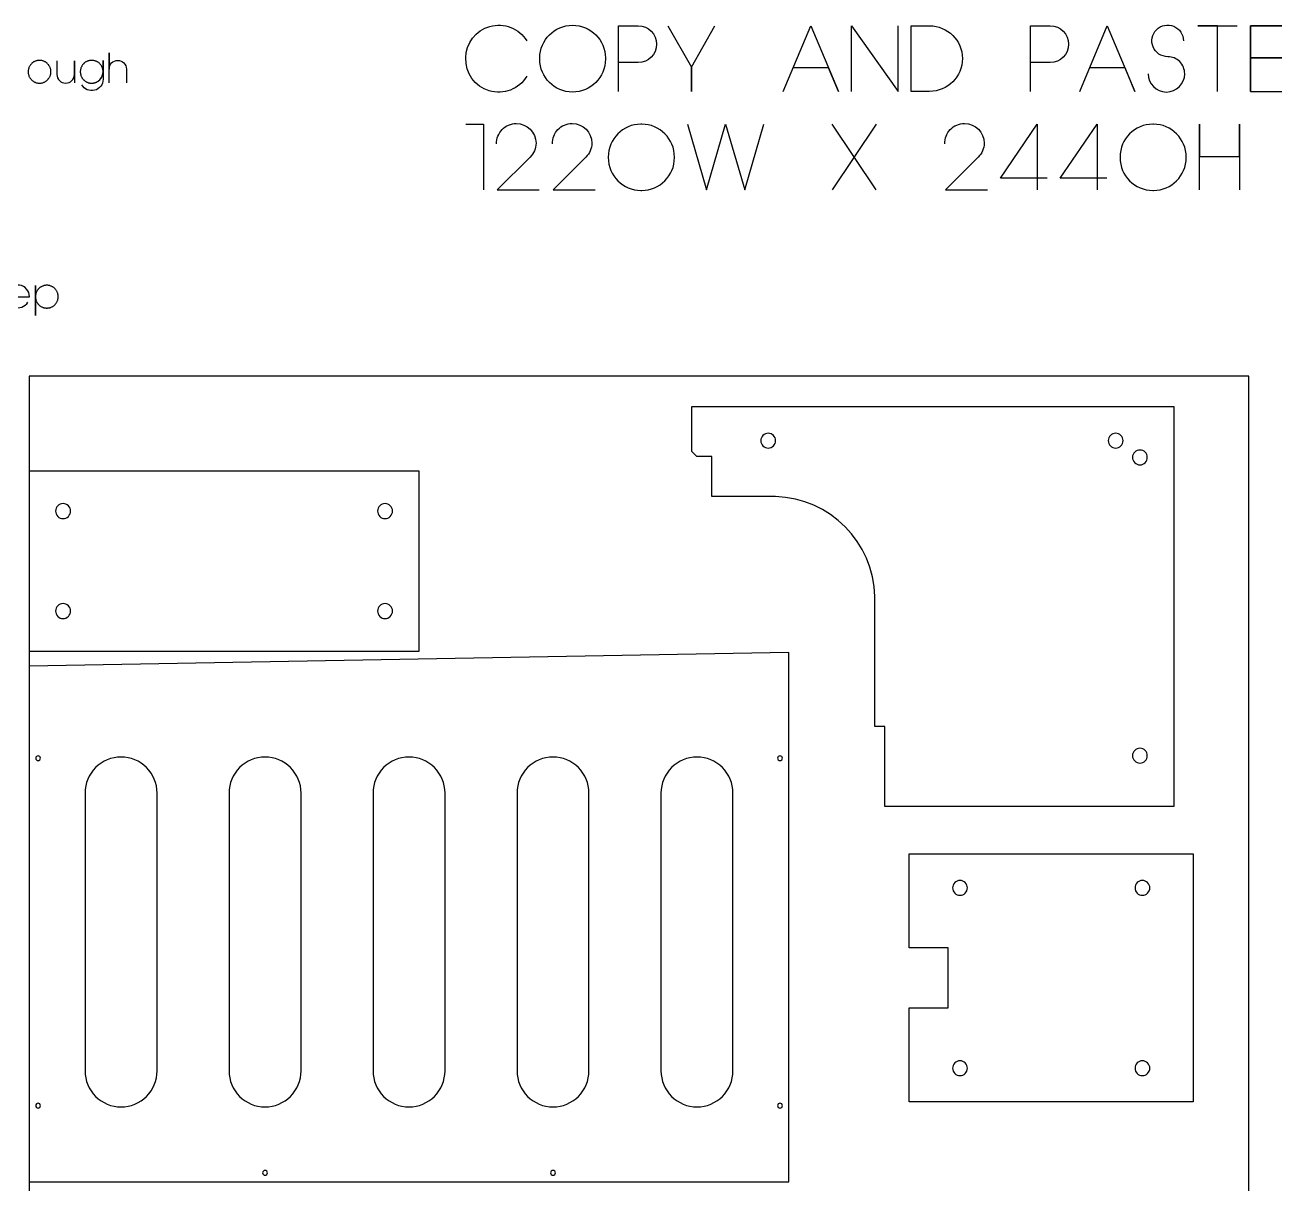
# Model space of a CAD drawing. Extents: x -841 to 7008, y -577 to 2808.
# Drawn here: x -4 to 1253, y 1632 to 2791 of the extents above; entities that cross this region are included whole.
import ezdxf

# ---------------------------------------------------------------- set-up
doc = ezdxf.new("R2010")
doc.units = 0
for name, color, linetype in [('DEFAULT_LAYER', 1, 'CONTINUOUS'), ('T5_LOGOLAYER_2', 18, 'CONTINUOUS'), ('T5_LOGOLAYER_20', 18, 'CONTINUOUS'), ('T5_LOGOLAYER_21', 18, 'CONTINUOUS')]:
    doc.layers.add(name, color=color, linetype=linetype)

msp = doc.modelspace()

# ---------------------------------------------------------------- linework, layer by layer
at = {"layer": 'DEFAULT_LAYER'}
for points in [[(731.8, 2375.5, 0.414214), (739.2, 2368.1, 0.414214), (746.6, 2375.5, 0.414214), (739.2, 2382.9, 0.414214)], [(1079.4, 2375.5, 0.414214), (1086.8, 2368.1, 0.414214), (1094.2, 2375.5, 0.414214), (1086.8, 2382.9, 0.414214)], [(1103.6, 2358.7, 0.414214), (1111, 2351.3, 0.414214), (1118.4, 2358.7, 0.414214), (1111, 2366.1, 0.414214)], [(1103.6, 2060.3, 0.414214), (1111, 2052.9, 0.414214), (1118.4, 2060.3, 0.414214), (1111, 2067.7, 0.414214)], [(9, 2060.2, 0.414214), (6.6, 2057.8, 0.414214), (9, 2055.4, 0.414214), (11.4, 2057.8, 0.414214)], [(56, 1745, 0.414214), (92, 1709, 0.414214), (128, 1745), (128, 2023, 0.414214), (92, 2059, 0.414214), (56, 2023)], [(200, 1745, 0.414214), (236, 1709, 0.414214), (272, 1745), (272, 2023, 0.414214), (236, 2059, 0.414214), (200, 2023)], [(344, 1745, 0.414214), (380, 1709, 0.414214), (416, 1745), (416, 2023, 0.414214), (380, 2059, 0.414214), (344, 2023)], [(488, 1745, 0.414214), (524, 1709, 0.414214), (560, 1745), (560, 2023, 0.414214), (524, 2059, 0.414214), (488, 2023)], [(632, 1745, 0.414214), (668, 1709, 0.414214), (704, 1745), (704, 2023, 0.414214), (668, 2059, 0.414214), (632, 2023)], [(751, 2060.2, 0.414214), (748.6, 2057.8, 0.414214), (751, 2055.4, 0.414214), (753.4, 2057.8, 0.414214)], [(9, 1712.6, 0.414214), (6.6, 1710.2, 0.414214), (9, 1707.8, 0.414214), (11.4, 1710.2, 0.414214)], [(751, 1712.6, 0.414214), (748.6, 1710.2, 0.414214), (751, 1707.8, 0.414214), (753.4, 1710.2, 0.414214)], [(236, 1645.4, 0.414214), (233.6, 1643, 0.414214), (236, 1640.6, 0.414214), (238.4, 1643, 0.414214)], [(524, 1645.4, 0.414214), (521.6, 1643, 0.414214), (524, 1640.6, 0.414214), (526.4, 1643, 0.414214)]]:
    msp.add_lwpolyline(points, format="xyb", close=True, dxfattribs=at)
at = {"layer": 'T5_LOGOLAYER_2'}
for points in [[(497.8, 2740, -0.77786), (436.8, 2758.3, -0.756443), (497.8, 2775.4)], [(589.6, 2724.9), (589.6, 2790.5), (609.2, 2790.5, -1), (609.2, 2753.7), (589.6, 2753.7)], [(1001.6, 2724.9), (1001.6, 2790.5), (1021.3, 2790.5, -1), (1021.3, 2753.7), (1001.6, 2753.7)], [(1119.1, 2742.6, 1), (1155.8, 2742.6, 0.415385), (1138.8, 2759.6, -0.668438), (1127.6, 2786.6, -0.668438), (1154.5, 2775.4)], [(27.9, 2755.6), (27.9, 2741.8, 1), (45.3, 2741.8), (45.3, 2755.6), (45.3, 2733.4)], [(62.6, 2733.1, 0.421631), (74, 2744.8), (74, 2755.9), (74, 2737, -0.782349), (52.7, 2731.6)], [(80, 2733.4), (80, 2763.4), (80, 2747.2, -1), (97.4, 2747.2), (97.4, 2733.4)], [(467.6, 2672.4, -0.423868), (487.3, 2692.7, -0.413911), (507, 2673, -0.194637), (501.1, 2659.2), (468.3, 2626.4), (510.3, 2626.4)], [(523.4, 2672.4, -0.423868), (543.1, 2692.7, -0.413911), (562.8, 2673, -0.194637), (556.9, 2659.2), (524.1, 2626.4), (566.1, 2626.4)], [(915.8, 2672.4, -0.423868), (935.5, 2692.7, -0.413911), (955.2, 2673, -0.194637), (949.3, 2659.2), (916.5, 2626.4), (958.5, 2626.4)], [(-21.9, 2519.5), (0.3, 2519.5, 0.90232), (-22.1, 2522.3, 0.862347), (-1.2, 2514.1)]]:
    msp.add_lwpolyline(points, format="xyb", dxfattribs=at)
for points in [[(576.4, 2757, -1), (510.8, 2757), (510.8, 2758.3, -1), (576.4, 2758.3)], [(882.2, 2724.9), (882.2, 2790.5), (900.6, 2790.5, -1), (900.6, 2724.9)], [(612, 2625.8), (612.7, 2625.8, 0.413333), (645.5, 2658.6), (645.5, 2659.2, 0.413333), (612.7, 2692.1), (612, 2692.1, 0.413333), (579.2, 2659.2), (579.2, 2658.6, 0.413333)], [(1123.9, 2625.8), (1124.5, 2625.8, 0.413333), (1157.3, 2658.6), (1157.3, 2659.2, 0.413333), (1124.5, 2692.1), (1123.9, 2692.1, 0.413333), (1091.1, 2659.2), (1091.1, 2658.6, 0.413333)]]:
    msp.add_lwpolyline(points, format="xyb", close=True, dxfattribs=at)
for points in [[(638.8, 2790.5), (662.4, 2749.1), (662.4, 2724.9), (662.4, 2749.1), (686, 2790.5)], [(754.3, 2724.9), (781.8, 2790.5), (809.4, 2724.9), (799.5, 2748.5), (764.8, 2748.5)], [(822.5, 2724.9), (822.5, 2790.5), (869.1, 2724.9), (869.1, 2790.5)], [(1050.8, 2724.9), (1078.4, 2790.5), (1106, 2724.9), (1096.1, 2748.5), (1061.3, 2748.5)], [(1188.7, 2724.9), (1188.7, 2790.5), (1169, 2790.5), (1208.3, 2790.5)], [(1221.5, 2724.9), (1221.5, 2790.5), (1253, 2790.5), (1221.5, 2790.5), (1221.5, 2758.3), (1253, 2758.3), (1221.5, 2758.3), (1221.5, 2724.9), (1253, 2724.9)], [(436.8, 2692.1), (454.5, 2692.1), (454.5, 2626.4)], [(658.6, 2692.1), (677.6, 2626.4), (696.6, 2692.1), (715.7, 2626.4), (734.7, 2692.1)], [(803, 2692.1), (846.9, 2626.4)], [(803.6, 2626.4), (847.6, 2692.1)], [(1018.2, 2638.2), (971.6, 2638.2), (1008.4, 2692.1), (1008.4, 2626.4)], [(1077.9, 2638.2), (1031.3, 2638.2), (1068.1, 2692.1), (1068.1, 2626.4)], [(1170.5, 2626.4), (1170.5, 2692.1), (1170.5, 2659.9), (1210.5, 2659.9), (1210.5, 2692.1), (1210.5, 2626.4)]]:
    msp.add_lwpolyline(points, dxfattribs=at)
for points in [[(10.5, 2733.1), (11, 2733.1), (11.6, 2733.2), (12.2, 2733.2), (12.7, 2733.3), (13.3, 2733.5), (13.8, 2733.6), (14.4, 2733.8), (14.9, 2734), (15.4, 2734.2), (15.9, 2734.5), (16.4, 2734.8), (16.8, 2735.1), (17.3, 2735.4), (17.7, 2735.7), (18.1, 2736.1), (18.5, 2736.5), (18.9, 2736.8), (19.2, 2737.3), (19.6, 2737.7), (19.9, 2738.1), (20.2, 2738.6), (20.5, 2739.1), (20.7, 2739.6), (21, 2740.1), (21.2, 2740.6), (21.3, 2741.1), (21.5, 2741.7), (21.6, 2742.2), (21.7, 2742.8), (21.8, 2743.3), (21.8, 2743.9), (21.9, 2744.5), (21.8, 2745.1), (21.8, 2745.7), (21.7, 2746.2), (21.6, 2746.8), (21.5, 2747.4), (21.3, 2747.9), (21.2, 2748.4), (21, 2748.9), (20.7, 2749.5), (20.5, 2749.9), (20.2, 2750.4), (19.9, 2750.9), (19.6, 2751.3), (19.2, 2751.8), (18.9, 2752.2), (18.5, 2752.6), (18.1, 2753), (17.7, 2753.3), (17.3, 2753.6), (16.8, 2754), (16.4, 2754.3), (15.9, 2754.5), (15.4, 2754.8), (14.9, 2755), (14.4, 2755.2), (13.8, 2755.4), (13.3, 2755.6), (12.7, 2755.7), (12.2, 2755.8), (11.6, 2755.9), (11, 2755.9), (10.5, 2755.9), (9.9, 2755.9), (9.3, 2755.9), (8.7, 2755.8), (8.2, 2755.7), (7.6, 2755.6), (7.1, 2755.4), (6.5, 2755.2), (6, 2755), (5.5, 2754.8), (5, 2754.5), (4.5, 2754.3), (4.1, 2754), (3.6, 2753.6), (3.2, 2753.3), (2.8, 2753), (2.4, 2752.6), (2, 2752.2), (1.7, 2751.8), (1.3, 2751.3), (1, 2750.9), (0.7, 2750.4), (0.4, 2749.9), (0.2, 2749.5), (-0.1, 2748.9), (-0.3, 2748.4), (-0.4, 2747.9), (-0.6, 2747.4), (-0.7, 2746.8), (-0.8, 2746.2), (-0.9, 2745.7), (-0.9, 2745.1), (-0.9, 2744.5), (-0.9, 2743.9), (-0.9, 2743.3), (-0.8, 2742.8), (-0.7, 2742.2), (-0.6, 2741.7), (-0.4, 2741.1), (-0.3, 2740.6), (-0.1, 2740.1), (0.2, 2739.6), (0.4, 2739.1), (0.7, 2738.6), (1, 2738.1), (1.3, 2737.7), (1.7, 2737.3), (2, 2736.8), (2.4, 2736.5), (2.8, 2736.1), (3.2, 2735.7), (3.6, 2735.4), (4.1, 2735.1), (4.5, 2734.8), (5, 2734.5), (5.5, 2734.2), (6, 2734), (6.5, 2733.8), (7.1, 2733.6), (7.6, 2733.5), (8.2, 2733.3), (8.7, 2733.2), (9.3, 2733.2), (9.9, 2733.1)], [(62.6, 2733.1), (63.2, 2733.1), (63.8, 2733.2), (64.3, 2733.2), (64.9, 2733.3), (65.5, 2733.5), (66, 2733.6), (66.5, 2733.8), (67, 2734), (67.6, 2734.2), (68, 2734.5), (68.5, 2734.8), (69, 2735.1), (69.4, 2735.4), (69.9, 2735.7), (70.3, 2736.1), (70.7, 2736.5), (71.1, 2736.8), (71.4, 2737.3), (71.7, 2737.7), (72.1, 2738.1), (72.4, 2738.6), (72.6, 2739.1), (72.9, 2739.6), (73.1, 2740.1), (73.3, 2740.6), (73.5, 2741.1), (73.7, 2741.7), (73.8, 2742.2), (73.9, 2742.8), (74, 2743.3), (74, 2743.9), (74, 2744.5), (74, 2745.1), (74, 2745.7), (73.9, 2746.2), (73.8, 2746.8), (73.7, 2747.4), (73.5, 2747.9), (73.3, 2748.4), (73.1, 2748.9), (72.9, 2749.5), (72.6, 2749.9), (72.4, 2750.4), (72.1, 2750.9), (71.7, 2751.3), (71.4, 2751.8), (71.1, 2752.2), (70.7, 2752.6), (70.3, 2753), (69.9, 2753.3), (69.4, 2753.6), (69, 2754), (68.5, 2754.3), (68, 2754.5), (67.6, 2754.8), (67, 2755), (66.5, 2755.2), (66, 2755.4), (65.5, 2755.6), (64.9, 2755.7), (64.3, 2755.8), (63.8, 2755.9), (63.2, 2755.9), (62.6, 2755.9), (62, 2755.9), (61.4, 2755.9), (60.9, 2755.8), (60.3, 2755.7), (59.8, 2755.6), (59.2, 2755.4), (58.7, 2755.2), (58.2, 2755), (57.7, 2754.8), (57.2, 2754.5), (56.7, 2754.3), (56.2, 2754), (55.8, 2753.6), (55.4, 2753.3), (54.9, 2753), (54.6, 2752.6), (54.2, 2752.2), (53.8, 2751.8), (53.5, 2751.3), (53.2, 2750.9), (52.9, 2750.4), (52.6, 2749.9), (52.3, 2749.5), (52.1, 2748.9), (51.9, 2748.4), (51.7, 2747.9), (51.6, 2747.4), (51.4, 2746.8), (51.3, 2746.2), (51.3, 2745.7), (51.2, 2745.1), (51.2, 2744.5), (51.2, 2743.9), (51.3, 2743.3), (51.3, 2742.8), (51.4, 2742.2), (51.6, 2741.7), (51.7, 2741.1), (51.9, 2740.6), (52.1, 2740.1), (52.3, 2739.6), (52.6, 2739.1), (52.9, 2738.6), (53.2, 2738.1), (53.5, 2737.7), (53.8, 2737.3), (54.2, 2736.8), (54.6, 2736.5), (54.9, 2736.1), (55.4, 2735.7), (55.8, 2735.4), (56.2, 2735.1), (56.7, 2734.8), (57.2, 2734.5), (57.7, 2734.2), (58.2, 2734), (58.7, 2733.8), (59.2, 2733.6), (59.8, 2733.5), (60.3, 2733.3), (60.9, 2733.2), (61.4, 2733.2), (62, 2733.1)], [(6.3, 2508.4), (6.3, 2530.6), (6.3, 2519.5), (6.3, 2518.9), (6.4, 2518.3), (6.5, 2517.8), (6.6, 2517.2), (6.7, 2516.7), (6.8, 2516.1), (7, 2515.6), (7.2, 2515.1), (7.5, 2514.6), (7.7, 2514.1), (8, 2513.6), (8.3, 2513.1), (8.6, 2512.7), (8.9, 2512.3), (9.3, 2511.8), (9.7, 2511.5), (10.1, 2511.1), (10.5, 2510.7), (10.9, 2510.4), (11.4, 2510.1), (11.8, 2509.8), (12.3, 2509.5), (12.8, 2509.2), (13.3, 2509), (13.8, 2508.8), (14.3, 2508.6), (14.9, 2508.5), (15.4, 2508.3), (16, 2508.2), (16.6, 2508.2), (17.1, 2508.1), (17.7, 2508.1), (18.3, 2508.1), (18.9, 2508.2), (19.5, 2508.2), (20, 2508.3), (20.6, 2508.5), (21.1, 2508.6), (21.7, 2508.8), (22.2, 2509), (22.7, 2509.2), (23.2, 2509.5), (23.6, 2509.8), (24.1, 2510.1), (24.6, 2510.4), (25, 2510.7), (25.4, 2511.1), (25.8, 2511.5), (26.2, 2511.8), (26.5, 2512.3), (26.9, 2512.7), (27.2, 2513.1), (27.5, 2513.6), (27.8, 2514.1), (28, 2514.6), (28.2, 2515.1), (28.4, 2515.6), (28.6, 2516.1), (28.8, 2516.7), (28.9, 2517.2), (29, 2517.8), (29.1, 2518.3), (29.1, 2518.9), (29.1, 2519.5), (29.1, 2520.1), (29.1, 2520.7), (29, 2521.2), (28.9, 2521.8), (28.8, 2522.4), (28.6, 2522.9), (28.4, 2523.4), (28.2, 2523.9), (28, 2524.5), (27.8, 2524.9), (27.5, 2525.4), (27.2, 2525.9), (26.9, 2526.3), (26.5, 2526.8), (26.2, 2527.2), (25.8, 2527.6), (25.4, 2528), (25, 2528.3), (24.6, 2528.6), (24.1, 2529), (23.6, 2529.3), (23.2, 2529.5), (22.7, 2529.8), (22.2, 2530), (21.7, 2530.2), (21.1, 2530.4), (20.6, 2530.6), (20, 2530.7), (19.5, 2530.8), (18.9, 2530.9), (18.3, 2530.9), (17.7, 2530.9), (17.1, 2530.9), (16.6, 2530.9), (16, 2530.8), (15.4, 2530.7), (14.9, 2530.6), (14.3, 2530.4), (13.8, 2530.2), (13.3, 2530), (12.8, 2529.8), (12.3, 2529.5), (11.8, 2529.3), (11.4, 2529), (10.9, 2528.6), (10.5, 2528.3), (10.1, 2528), (9.7, 2527.6), (9.3, 2527.2), (8.9, 2526.8), (8.6, 2526.3), (8.3, 2525.9), (8, 2525.4), (7.7, 2524.9), (7.5, 2524.5), (7.2, 2523.9), (7, 2523.4), (6.8, 2522.9), (6.7, 2522.4), (6.6, 2521.8), (6.5, 2521.2), (6.4, 2520.7), (6.3, 2520.1), (6.3, 2519.5), (6.3, 2500.6)]]:
    msp.add_lwpolyline(points, close=True, dxfattribs=at)
at = {"layer": 'T5_LOGOLAYER_20'}
for points in [[(0, 0), (1220, 0), (1220, 2440), (0, 2440)], [(0, 2165), (390, 2165), (390, 2345), (0, 2345)], [(880.3, 1808.1), (919.2, 1808.1), (919.2, 1868.1), (880.3, 1868.1), (880.3, 1962.1), (1164.3, 1962.1), (1164.3, 1714.1), (880.3, 1714.1)]]:
    msp.add_lwpolyline(points, close=True, dxfattribs=at)
for points in [[(846, 2089.5), (846, 2219.5, 0.398057), (746.6, 2319.5), (683, 2319.5), (683, 2359.5), (667.9, 2359.5), (663, 2364.5), (663, 2409.5), (1145, 2409.5), (1145, 2009.5), (856, 2009.5), (856, 2089.5)], [(34, 2312.5, 0.414214), (26.5, 2305, 0.414214), (34, 2297.5, 0.414214), (41.5, 2305, 0.414214)], [(356, 2312.5, 0.414214), (348.5, 2305, 0.414214), (356, 2297.5, 0.414214), (363.5, 2305, 0.414214)], [(34, 2212.5, 0.414214), (26.5, 2205, 0.414214), (34, 2197.5, 0.414214), (41.5, 2205, 0.414214)], [(356, 2212.5, 0.414214), (348.5, 2205, 0.414214), (356, 2197.5, 0.414214), (363.5, 2205, 0.414214)], [(931.1, 1935.5, 0.414214), (923.7, 1928.1, 0.414214), (931.1, 1920.7, 0.414214), (938.5, 1928.1, 0.414214)], [(1113.5, 1935.5, 0.414214), (1106.1, 1928.1, 0.414214), (1113.5, 1920.7, 0.414214), (1120.9, 1928.1, 0.414214)], [(931.1, 1755.1, 0.414214), (923.7, 1747.7, 0.414214), (931.1, 1740.3, 0.414214), (938.5, 1747.7, 0.414214)], [(1113.5, 1755.1, 0.414214), (1106.1, 1747.7, 0.414214), (1113.5, 1740.3, 0.414214), (1120.9, 1747.7, 0.414214)]]:
    msp.add_lwpolyline(points, format="xyb", close=True, dxfattribs=at)
at = {"layer": 'T5_LOGOLAYER_21'}
msp.add_lwpolyline([(0, 2149.9), (0, 1634), (760, 1634), (760, 2163.6)], close=True, dxfattribs=at)

doc.saveas('drawing.dxf')
